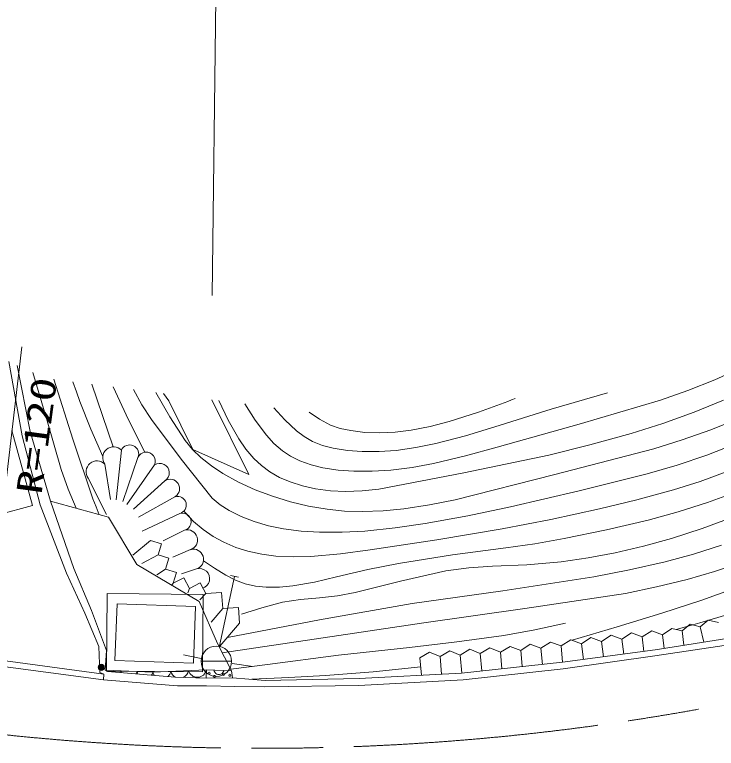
# Model space of a CAD drawing. Units: millimetres, scale not verified. Extents: x 33656 to 673656, y 21260 to 381260.
# Drawn here: x 94336 to 128698, y 262623 to 298540 of the extents above; entities that cross this region are included whole.
import ezdxf
from ezdxf.enums import TextEntityAlignment as Align

# ---------------------------------------------------------------- set-up
doc = ezdxf.new("R2010")
doc.units = ezdxf.units.MM
doc.header["$LTSCALE"] = 1000
doc.linetypes.add('CHAIN', pattern=[18.5, 12, -1.5, 3.5, -1.5])
doc.layers.add('S-SUV', color=7, linetype='Continuous', lineweight=13)
doc.styles.add('ＭＳ ゴシック', font='')
doc.styles.get('ＭＳ ゴシック').set_extended_font_data('MS Gothic')

msp = doc.modelspace()

# ---------------------------------------------------------------- linework, layer by layer
at = {"layer": 'S-SUV'}
for p, q in [((104003, 284798), (104256, 304389)), ((92471, 263443), (94684, 282277)), ((94044, 281562), (94700, 277918)), ((94462, 281371), (95098, 278133)), ((128627, 280662), (130087, 281326)), ((95927, 278653), (95230, 281020)), ((96246, 280690), (97178, 277755)), ((97359, 280079), (97186, 280568)), ((127306, 280133), (128627, 280662)), ((98632, 278912), (98116, 280448)), ((99165, 280313), (99914, 278706)), ((100148, 280186), (100566, 279443)), ((97532, 279599), (97359, 280079)), ((101257, 280043), (101942, 278856)), ((101632, 279995), (101883, 279628)), ((120615, 279222), (123372, 280024)), ((125971, 279663), (127306, 280133)), ((98064, 278244), (97532, 279599)), ((100566, 279443), (101042, 278722)), ((101883, 279628), (103068, 277258)), ((105807, 276023), (103998, 279689)), ((104331, 279646), (104798, 278692)), ((105608, 279481), (106119, 278691)), ((117044, 279079), (118480, 279607)), ((118480, 279607), (118665, 279678)), ((118665, 279678), (118851, 279748)), ((121981, 278488), (125971, 279663)), ((127609, 279075), (129051, 279661)), ((107028, 279298), (107560, 278709)), ((115617, 278617), (117044, 279079)), ((117858, 278366), (120615, 279222)), ((126077, 278527), (127609, 279075)), ((99166, 277382), (98632, 278912)), ((101042, 278722), (102495, 276782)), ((101942, 278856), (102680, 277701)), ((108764, 279074), (109270, 278735)), ((109270, 278735), (109801, 278451)), ((128423, 278217), (129765, 278766)), ((96610, 276281), (95927, 278653)), ((99914, 278706), (100709, 277117)), ((104798, 278692), (105313, 277777)), ((106119, 278691), (106669, 277953)), ((107560, 278709), (108132, 278165)), ((109801, 278451), (110282, 278286)), ((113756, 278192), (114687, 278374)), ((114687, 278374), (115617, 278617)), ((116408, 277922), (117858, 278366)), ((117961, 277368), (121981, 278488)), ((124524, 278036), (126077, 278527)), ((94195, 278190), (95202, 274508)), ((95098, 278133), (96085, 274718)), ((98651, 276912), (98064, 278244)), ((108132, 278165), (108510, 277884)), ((110282, 278286), (110791, 278177)), ((110791, 278177), (111492, 278090)), ((111492, 278090), (112193, 278063)), ((112193, 278063), (112970, 278097)), ((112970, 278097), (113756, 278192)), ((122509, 277474), (124524, 278036)), ((127032, 277723), (128423, 278217)), ((94700, 277918), (95578, 274539)), ((97178, 277755), (98168, 274843)), ((102680, 277701), (103044, 277258)), ((105313, 277777), (105662, 277269)), ((106669, 277953), (107035, 277552)), ((108510, 277884), (108929, 277649)), ((108929, 277649), (109418, 277455)), ((114957, 277541), (116408, 277922)), ((125630, 277290), (127032, 277723)), ((107035, 277552), (107445, 277194)), ((109418, 277455), (109933, 277317)), ((109933, 277317), (110636, 277203)), ((113016, 277207), (113985, 277343)), ((113985, 277343), (114957, 277541)), ((116408, 276936), (117961, 277368)), ((120487, 276972), (122509, 277474)), ((120785, 276024), (125630, 277290)), ((128234, 276975), (129613, 277524)), ((99566, 277218), (99301, 274796)), ((103044, 277258), (103453, 276855)), ((103068, 277258), (105807, 276023)), ((105662, 277269), (106053, 276807)), ((107445, 277194), (107849, 276927)), ((107849, 276927), (108296, 276704)), ((110636, 277203), (111355, 277149)), ((111355, 277149), (112189, 277148)), ((112189, 277148), (113016, 277207)), ((114844, 276562), (116408, 276936)), ((116337, 276113), (120487, 276972)), ((126784, 276490), (128234, 276975)), ((100375, 276856), (99631, 274712)), ((102495, 276782), (104000, 274874)), ((103453, 276855), (103968, 276445)), ((106053, 276807), (106419, 276462)), ((108296, 276704), (108849, 276504)), ((113802, 276371), (114844, 276562)), ((96949, 275311), (96610, 276281)), ((98753, 276530), (99036, 274805)), ((101184, 276494), (99831, 274556)), ((103968, 276445), (104524, 276081)), ((106419, 276462), (106826, 276162)), ((108849, 276504), (109431, 276359)), ((109431, 276359), (110176, 276245)), ((110176, 276245), (110940, 276189)), ((111851, 276185), (112758, 276240)), ((112758, 276240), (113802, 276371)), ((125313, 276061), (126784, 276490)), ((97940, 275843), (98835, 274072)), ((104524, 276081), (105299, 275658)), ((106826, 276162), (107305, 275888)), ((107305, 275888), (107820, 275664)), ((110940, 276189), (111851, 276185)), ((112167, 275312), (116337, 276113)), ((115904, 274794), (120785, 276024)), ((121974, 275226), (125313, 276061)), ((129181, 276162), (127899, 275693)), ((101696, 275720), (100150, 274332)), ((105299, 275658), (106110, 275286)), ((107820, 275664), (108432, 275468)), ((127899, 275693), (126599, 275283)), ((97341, 274374), (96949, 275311)), ((106110, 275286), (106960, 274962)), ((108432, 275468), (109070, 275327)), ((109070, 275327), (109796, 275232)), ((109796, 275232), (110536, 275197)), ((110536, 275197), (111356, 275225)), ((111356, 275225), (112167, 275312)), ((118619, 274448), (121974, 275226)), ((126599, 275283), (124800, 274790)), ((129587, 275142), (128270, 274656)), ((98168, 274843), (98322, 274452)), ((102208, 274945), (100393, 273946)), ((104000, 274874), (104399, 274550)), ((106960, 274962), (107837, 274692)), ((114647, 274541), (115904, 274794)), ((124800, 274790), (122970, 274352)), ((95202, 274508), (91794, 273577)), ((95578, 274539), (96869, 271195)), ((96085, 274718), (97228, 271427)), ((96085, 274718), (98925, 273939)), ((98322, 274452), (98477, 274062)), ((104399, 274550), (104835, 274274)), ((107837, 274692), (108728, 274481)), ((108728, 274481), (109637, 274328)), ((113394, 274349), (114647, 274541)), ((116529, 274005), (118619, 274448)), ((128270, 274656), (126826, 274199)), ((102431, 274121), (100575, 273260)), ((102657, 274199), (102624, 274236)), ((102683, 274170), (102657, 274199)), ((103098, 273733), (102683, 274170)), ((104835, 274274), (105435, 273975)), ((109637, 274328), (110491, 274240)), ((110491, 274240), (111360, 274211)), ((111360, 274211), (112380, 274250)), ((112380, 274250), (113394, 274349)), ((122970, 274352), (120587, 273830)), ((126826, 274199), (125352, 273797)), ((98925, 273939), (100313, 271626)), ((103559, 273334), (103098, 273733)), ((105435, 273975), (106059, 273732)), ((106059, 273732), (106768, 273523)), ((114434, 273623), (116529, 274005)), ((120587, 273830), (118215, 273371)), ((125352, 273797), (123316, 273319)), ((128007, 273386), (129503, 273934)), ((104057, 272993), (103559, 273334)), ((106768, 273523), (107504, 273370)), ((107504, 273370), (108374, 273257)), ((111487, 273261), (112966, 273412)), ((112966, 273412), (114434, 273623)), ((118215, 273371), (115013, 272829)), ((126499, 272897), (128007, 273386)), ((102654, 273297), (101607, 272777)), ((104579, 272708), (104057, 272993)), ((108374, 273257), (109266, 273203)), ((109266, 273203), (110377, 273201)), ((110377, 273201), (111487, 273261)), ((123316, 273319), (121253, 272897)), ((100985, 272792), (100118, 272081)), ((101519, 272630), (100985, 272792)), ((101357, 272095), (101519, 272630)), ((105162, 272459), (104579, 272708)), ((115013, 272829), (111741, 272337)), ((119817, 272635), (118384, 272433)), ((121253, 272897), (119817, 272635)), ((125126, 272514), (126499, 272897)), ((102947, 272350), (102080, 271989)), ((105762, 272269), (105162, 272459)), ((106442, 272123), (105762, 272269)), ((111741, 272337), (110296, 272150)), ((118384, 272433), (115779, 272089)), ((123739, 272189), (125126, 272514)), ((127576, 272131), (128955, 272563)), ((101357, 272095), (100570, 271666)), ((101892, 271933), (101357, 272095)), ((101730, 271398), (101892, 271933)), ((107123, 272038), (106442, 272123)), ((107983, 272000), (107123, 272038)), ((108842, 272022), (107983, 272000)), ((110296, 272150), (108842, 272022)), ((115779, 272089), (113139, 271679)), ((121099, 271753), (122419, 271941)), ((122419, 271941), (123739, 272189)), ((126188, 271758), (127576, 272131)), ((103377, 269807), (100313, 271626)), ((104124, 271436), (103583, 271805)), ((113139, 271679), (111628, 271379)), ((116583, 271458), (117728, 271535)), ((117728, 271535), (119411, 271614)), ((119411, 271614), (121099, 271753)), ((124452, 271363), (126188, 271758)), ((128605, 271287), (129928, 271738)), ((96869, 271195), (97768, 269241)), ((97228, 271427), (98104, 269365)), ((101730, 271398), (101306, 271109)), ((102265, 271236), (101730, 271398)), ((102103, 270702), (102265, 271236)), ((103239, 271403), (102502, 271166)), ((104671, 271097), (104124, 271436)), ((111628, 271379), (110090, 271011)), ((113225, 270812), (115447, 271320)), ((115447, 271320), (116583, 271458)), ((122700, 271026), (124452, 271363)), ((127272, 270895), (128605, 271287)), ((102627, 270975), (102103, 270702)), ((102900, 270450), (102627, 270975)), ((105105, 271042), (104374, 267638)), ((105144, 270857), (104671, 271097)), ((105300, 271000), (104909, 271084)), ((105623, 270681), (105144, 270857)), ((110090, 271011), (109019, 270760)), ((118240, 270339), (122700, 271026)), ((125766, 270521), (127272, 270895)), ((102103, 270702), (102018, 270601)), ((103425, 270723), (102900, 270450)), ((103698, 270198), (103425, 270723)), ((106135, 270565), (105623, 270681)), ((106652, 270510), (106135, 270565)), ((107299, 270510), (106652, 270510)), ((107959, 270571), (107299, 270510)), ((109019, 270760), (107959, 270571)), ((111018, 270246), (113225, 270812)), ((124256, 270208), (125766, 270521)), ((129920, 270576), (127984, 269876)), ((98862, 270201), (98827, 266406)), ((103571, 270157), (98862, 270201)), ((102900, 270450), (102819, 270230)), ((103698, 270198), (103404, 269885)), ((103535, 266362), (103571, 270157)), ((104473, 270248), (103698, 270198)), ((104523, 269473), (104473, 270248)), ((110139, 270087), (111018, 270246)), ((113796, 269715), (118240, 270339)), ((119317, 269467), (124256, 270208)), ((104270, 267762), (103377, 269807)), ((106440, 269507), (107444, 269771)), ((107444, 269771), (108339, 269909)), ((108339, 269909), (109256, 269989)), ((109256, 269989), (110139, 270087)), ((127984, 269876), (126028, 269233)), ((99352, 269702), (99249, 266929)), ((103194, 269560), (99352, 269702)), ((103092, 266787), (103194, 269560)), ((104523, 269473), (103966, 268799)), ((105298, 269523), (104523, 269473)), ((105348, 268749), (105298, 269523)), ((105447, 269184), (106440, 269507)), ((109262, 268913), (113796, 269715)), ((114380, 268760), (119317, 269467)), ((97768, 269241), (98456, 267601)), ((98104, 269365), (98834, 267407)), ((126028, 269233), (123838, 268564)), ((129369, 269212), (127897, 268768)), ((105348, 268749), (104379, 267624)), ((104751, 268055), (109262, 268913)), ((109436, 268031), (114380, 268760)), ((121311, 268750), (119810, 268423)), ((127413, 268696), (127020, 268370)), ((127897, 268768), (127320, 268604)), ((127910, 268577), (127413, 268696)), ((128303, 268902), (127910, 268577)), ((128800, 268783), (128303, 268902)), ((119810, 268423), (118286, 268152)), ((123838, 268564), (121630, 267916)), ((125532, 268379), (125064, 268076)), ((126055, 268186), (125532, 268379)), ((126523, 268489), (126055, 268186)), ((127020, 268370), (126523, 268489)), ((127320, 268604), (126733, 268439)), ((127020, 268370), (127107, 267666)), ((127910, 268577), (128080, 267821)), ((104505, 267301), (109436, 268031)), ((118286, 268152), (115990, 267831)), ((122559, 268049), (122091, 267746)), ((123082, 267856), (122559, 268049)), ((123550, 268159), (123082, 267856)), ((124073, 267966), (123550, 268159)), ((124541, 268269), (124073, 267966)), ((124073, 267966), (124164, 267235)), ((125064, 268076), (124541, 268269)), ((125064, 268076), (125152, 267368)), ((125700, 267441), (129872, 268107)), ((126055, 268186), (126139, 267511)), ((98456, 267601), (98510, 266339)), ((104955, 266417), (104270, 267762)), ((115990, 267831), (113673, 267567)), ((118595, 267608), (118120, 267327)), ((119118, 267415), (118595, 267608)), ((119586, 267718), (119118, 267415)), ((120109, 267525), (119586, 267718)), ((120577, 267828), (120109, 267525)), ((121100, 267635), (120577, 267828)), ((121568, 267939), (121100, 267635)), ((121100, 267635), (121170, 266833)), ((122091, 267746), (121568, 267939)), ((122091, 267746), (122187, 266970)), ((123082, 267856), (123175, 267103)), ((125678, 267145), (129953, 267786)), ((91401, 267238), (98701, 266253)), ((98834, 267407), (98768, 266444)), ((113673, 267567), (110191, 267181)), ((114658, 267333), (114183, 267053)), ((115167, 267121), (114658, 267333)), ((115642, 267401), (115167, 267121)), ((116151, 267190), (115642, 267401)), ((116626, 267470), (116151, 267190)), ((117136, 267259), (116626, 267470)), ((117611, 267539), (117136, 267259)), ((117136, 267259), (117209, 266409)), ((118120, 267327), (117611, 267539)), ((118120, 267327), (118190, 266514)), ((119118, 267415), (119184, 266649)), ((120109, 267525), (120178, 266726)), ((121170, 266833), (125700, 267441)), ((98693, 265973), (91362, 266941)), ((99249, 266929), (103092, 266787)), ((103468, 267028), (102603, 267194)), ((103466, 266885), (104958, 266885)), ((110191, 267181), (106720, 266735)), ((114183, 267053), (114256, 266201)), ((115167, 267121), (115242, 266252)), ((116151, 267190), (116228, 266304)), ((121202, 266517), (125678, 267145)), ((105819, 266614), (104918, 266491)), ((104980, 266773), (105995, 266625)), ((106720, 266735), (105819, 266614)), ((114220, 266614), (111900, 266371)), ((116220, 266303), (121170, 266833)), ((116294, 265973), (121202, 266517)), ((98510, 266339), (98701, 266253)), ((98693, 265973), (98701, 266253)), ((98768, 266444), (101107, 266344)), ((98768, 266444), (98888, 266382)), ((98827, 266406), (103535, 266362)), ((98888, 266382), (102191, 266109)), ((101107, 266344), (103724, 266471)), ((103724, 266471), (103719, 266065)), ((103724, 266471), (104955, 266417)), ((104106, 266397), (104090, 266455)), ((104134, 266347), (104106, 266397)), ((104180, 266289), (104134, 266347)), ((104234, 266257), (104180, 266289)), ((104292, 266237), (104234, 266257)), ((104369, 266234), (104292, 266237)), ((104428, 266249), (104369, 266234)), ((104485, 266276), (104428, 266249)), ((104535, 266329), (104485, 266276)), ((104567, 266376), (104535, 266329)), ((104589, 266433), (104567, 266376)), ((104955, 266417), (104998, 266079)), ((109561, 266185), (107755, 266084)), ((111900, 266371), (109561, 266185)), ((111212, 266041), (116220, 266303)), ((98693, 265973), (102317, 265679)), ((102191, 266109), (103719, 266065)), ((103719, 266065), (104998, 266079)), ((104998, 266079), (106599, 265947)), ((107755, 266084), (105948, 266001)), ((106599, 265947), (111212, 266041)), ((111187, 265693), (116294, 265973)), ((102317, 265679), (103731, 265682)), ((103731, 265682), (105125, 265644)), ((105125, 265644), (106574, 265637)), ((106574, 265637), (111187, 265693))]:
    msp.add_line(p, q, dxfattribs=at)
for centre, radius in [((104212, 266885), 746), ((98574, 266591), 150), ((98574, 266591), 131), ((98574, 266591), 112), ((98574, 266591), 93.8), ((98574, 266591), 75), ((98574, 266591), 56.2), ((98573, 266590), 37.5), ((98574, 266591), 18.8), ((103863, 266296), 49.8), ((104120, 266146), 49.8), ((104558, 266240), 49.8), ((104870, 266199), 49.8)]:
    msp.add_circle(centre, radius, dxfattribs=at)
for centre, radius, start, end in [((99181, 276849), 534, 43.8557, 216.6206), ((99967, 277035), 443, 335.8887, 155.8887), ((100781, 276679), 443, 335.4177, 156.3604), ((98368, 276161), 534, 43.8223, 216.6387), ((101443, 276109), 464, 303.0508, 123.8887), ((101948, 275331), 464, 303.4668, 123.4668), ((102316, 274531), 427, 285.1367, 105.1367), ((102546, 273710), 427, 284.6062, 105.6724), ((102796, 272822), 496, 287.1829, 107.1829), ((103090, 271876), 496, 287.5381, 106.8347), ((103386, 270930), 496, 287.1853, 107.1853), ((99161, 266515), 400, 332.4517, 344.9026), ((99941, 266482), 400, 190.2312, 203.0437), ((99941, 266482), 400, 327.5007, 344.8472), ((100721, 266448), 400, 190.2312, 208.1682), ((100721, 266449), 400, 322.3018, 344.7783), ((101538, 266463), 448, 195.4338, 217.2036), ((101538, 266463), 448, 313.3345, 350.1055), ((102410, 266506), 448, 195.4614, 242.4587), ((102410, 266506), 448, 294.2129, 350.092), ((103283, 266548), 448, 195.394, 350.1594)]:
    msp.add_arc(centre, radius, start, end, dxfattribs=at)
at = {"layer": 'S-SUV', "linetype": 'CHAIN'}
msp.add_arc((106474, 382623), 120000, 263.29877, 290.41333, dxfattribs=at)

# ---------------------------------------------------------------- texts
at = {"layer": 'S-SUV', "style": 'ＭＳ ゴシック', "width": 1.35}
msp.add_text('R=120', height=1246, rotation=82.3, dxfattribs=at).set_placement((96016, 274960), align=Align.BOTTOM_LEFT)

doc.saveas('drawing.dxf')
